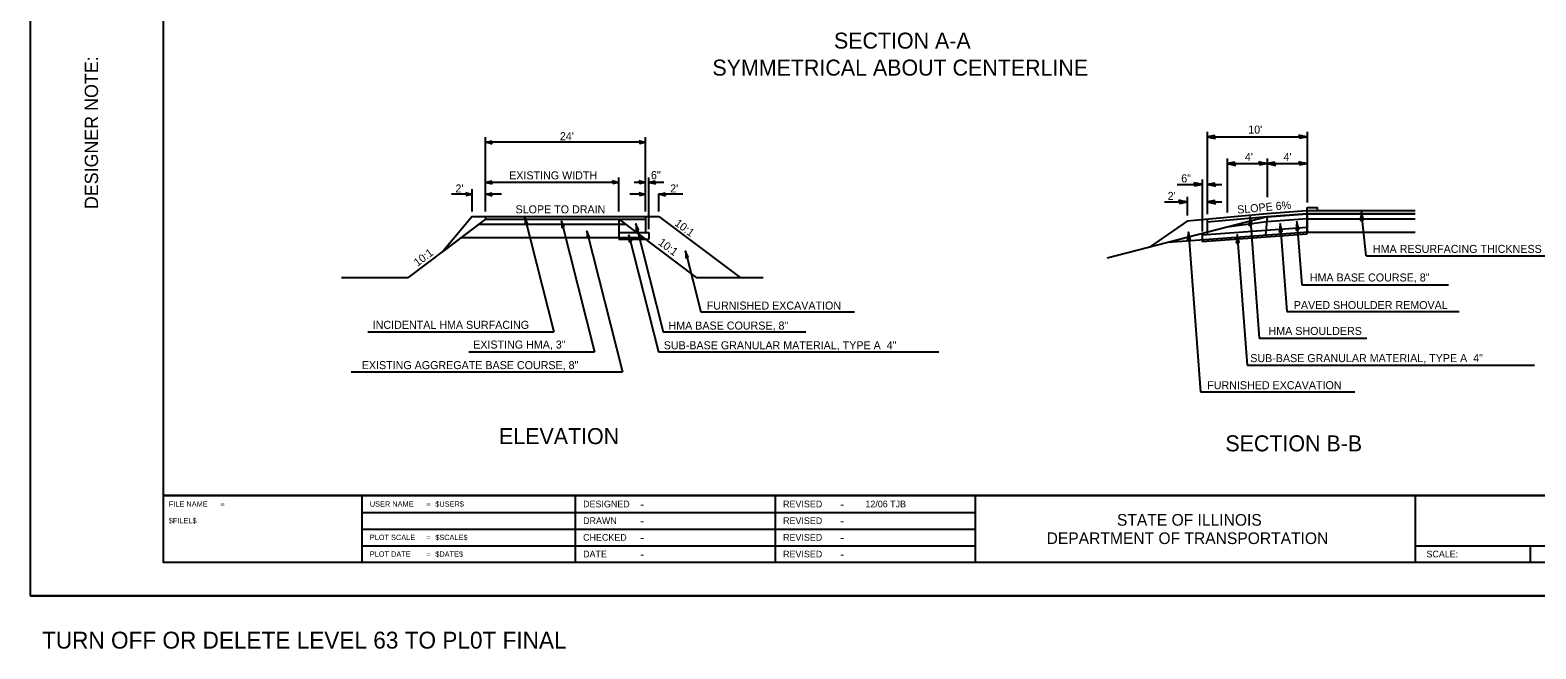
# Model space of a CAD drawing. Extents: x 998471 to 999151, y 942911 to 943367.
# Drawn here: x 998470.5 to 998922.2, y 942911.5 to 943096.9 of the extents above; entities that cross this region are included whole.
import ezdxf

# ---------------------------------------------------------------- set-up
doc = ezdxf.new("R2010")
doc.units = 0
for name, color, linetype in [('Design_EX_Roadway Dimensions', 7, 'Continuous'), ('Design_EX_Roadway Notes', 7, 'Continuous'), ('Design_PR_Roadway Notes', 7, 'Continuous'), ('Level 29', 7, 'Continuous'), ('Level 3', 7, 'Continuous'), ('Level 50', 7, 'Continuous'), ('Level 63', 7, 'Continuous'), ('Sheets_50 Reference Boundary', 7, 'Continuous'), ('Sheets_General Details', 7, 'Continuous'), ('Sheets_Printer Plotting Border', 7, 'Continuous'), ('Topo_Curb and Gutter', 7, 'Continuous'), ('Topo_EOP', 7, 'Continuous')]:
    doc.layers.add(name, color=color, linetype=linetype)

msp = doc.modelspace()

# ---------------------------------------------------------------- linework, layer by layer
at = {"layer": 'Design_EX_Roadway Notes'}
for p, q in [((998618.94, 943040.68), (998627.61, 943006.47)), ((998629.9, 943039.63), (998639.82, 943000.47)), ((998836.46, 943040.91), (998839.24, 943004.52)), ((998850.54, 943039.42), (998851.98, 943020.52)), ((998871.27, 943029.21), (998869.86, 943042.31)), ((998637.49, 943036.67), (998648.19, 942994.47)), ((998650.14, 943035.41), (998658.99, 943000.47)), ((998652.25, 943038.78), (998660.44, 943006.47)), ((998817.97, 943036.37), (998821.62, 942988.52)), ((998832.62, 943035.53), (998835.6, 942996.52)), ((998845.5, 943038.83), (998847.5, 943012.52)), ((998667.13, 943030.6), (998671.72, 943012.47)), ((998871.27, 943029.21), (998929.56, 943029.21)), ((998851.98, 943020.52), (998895.97, 943020.52)), ((998671.72, 943012.47), (998717.83, 943012.47)), ((998847.5, 943012.52), (998899.19, 943012.52)), ((998571.82, 943006.47), (998627.61, 943006.47)), ((998660.44, 943006.47), (998703.24, 943006.47)), ((998839.24, 943004.52), (998871.5, 943004.52)), ((998602.09, 943000.47), (998639.82, 943000.47)), ((998658.99, 943000.47), (998743.1, 943000.47)), ((998566.77, 942994.47), (998648.19, 942994.47)), ((998835.6, 942996.52), (998921.75, 942996.52)), ((998821.62, 942988.52), (998867.93, 942988.52))]:
    msp.add_line(p, q, dxfattribs=at)
for points in [[(998619.03, 943038.64), (998619.36, 943038.89), (998619.7, 943039.04), (998619.36, 943039.76), (998618.94, 943040.68), (998619.02, 943039.6)], [(998629.99, 943037.59), (998630.32, 943037.84), (998630.66, 943037.99), (998630.32, 943038.7), (998629.91, 943039.63), (998629.98, 943038.55)], [(998836.13, 943038.37), (998836.59, 943038.61), (998837.05, 943038.73), (998836.77, 943039.68), (998836.46, 943040.91), (998836.32, 943039.56)], [(998850.21, 943036.89), (998850.67, 943037.13), (998851.12, 943037.24), (998850.85, 943038.19), (998850.54, 943039.42), (998850.4, 943038.08)], [(998869.53, 943039.78), (998870, 943040.02), (998870.45, 943040.13), (998870.17, 943041.08), (998869.86, 943042.31), (998869.72, 943040.96)], [(998637.58, 943034.63), (998637.91, 943034.88), (998638.25, 943035.04), (998637.91, 943035.75), (998637.49, 943036.67), (998637.57, 943035.59)], [(998650.23, 943033.37), (998650.56, 943033.62), (998650.9, 943033.77), (998650.56, 943034.48), (998650.14, 943035.41), (998650.22, 943034.33)], [(998652.34, 943036.74), (998652.67, 943036.99), (998653.01, 943037.15), (998652.66, 943037.86), (998652.25, 943038.78), (998652.33, 943037.7)], [(998817.64, 943033.84), (998818.1, 943034.08), (998818.55, 943034.19), (998818.28, 943035.14), (998817.97, 943036.37), (998817.83, 943035.03)], [(998832.29, 943033), (998832.76, 943033.24), (998833.21, 943033.35), (998832.94, 943034.3), (998832.62, 943035.53), (998832.48, 943034.18)], [(998845.17, 943036.3), (998845.63, 943036.54), (998846.08, 943036.65), (998845.81, 943037.6), (998845.5, 943038.83), (998845.36, 943037.48)], [(998667.21, 943028.56), (998667.55, 943028.81), (998667.89, 943028.97), (998667.54, 943029.68), (998667.13, 943030.6), (998667.2, 943029.52)]]:
    msp.add_lwpolyline(points, close=True, dxfattribs=at)
at = {"layer": 'Level 29'}
for p, q in [((998603.15, 943041.06), (998594.32, 943030.56)), ((998607.15, 943040.19), (998594.32, 943030.56)), ((998603.15, 943041.06), (998659.15, 943041.06)), ((998607.15, 943041.06), (998607.15, 943040.19)), ((998607.15, 943040.19), (998655.15, 943040.19)), ((998647.15, 943040.19), (998647.15, 943034.19)), ((998655.15, 943041.06), (998655.15, 943036.19)), ((998659.15, 943041.06), (998683.53, 943022.78)), ((998817.59, 943039.64), (998806.31, 943031.79)), ((998841.51, 943041.84), (998817.59, 943039.64)), ((998841.59, 943040.97), (998823.59, 943039.31)), ((998823.59, 943040.19), (998823.59, 943035.62)), ((998853.53, 943042.73), (998841.53, 943041.84)), ((998841.59, 943040.97), (998853.59, 943041.85)), ((998853.59, 943035.84), (998853.59, 943042.73)), ((998885.97, 943042.73), (998853.59, 943042.73)), ((998885.97, 943041.85), (998853.59, 943041.85)), ((998647.15, 943036.19), (998656.15, 943036.19)), ((998656.15, 943036.19), (998656.15, 943034.19)), ((998822.09, 943035.51), (998853.59, 943037.84)), ((998822.09, 943033.51), (998853.59, 943035.84)), ((998822.09, 943035.51), (998822.09, 943033.51)), ((998647.15, 943034.19), (998656.15, 943034.19))]:
    msp.add_line(p, q, dxfattribs=at)
msp.add_lwpolyline([(998853.59, 943043.73), (998856.59, 943043.73), (998856.59, 943042.73), (998853.59, 943042.73)], close=True, dxfattribs=at)
at = {"layer": 'Level 3'}
for p, q in [((998823.59, 943066.37), (998823.59, 943041.69)), ((998853.59, 943066.37), (998853.59, 943045.23)), ((998607.15, 943042.56), (998607.15, 943064.75)), ((998655.15, 943063.25), (998607.15, 943063.25)), ((998655.15, 943042.56), (998655.15, 943064.75)), ((998823.59, 943064.87), (998853.59, 943064.87)), ((998829.59, 943058.37), (998829.59, 943042.24)), ((998841.59, 943058.37), (998841.59, 943046.79)), ((998647.15, 943042.56), (998647.15, 943052.75)), ((998656.15, 943037.18), (998656.15, 943052.75)), ((998829.59, 943056.87), (998841.59, 943056.87)), ((998841.59, 943056.87), (998853.59, 943056.87)), ((998603.15, 943042.56), (998603.15, 943049.17)), ((998647.15, 943051.25), (998607.15, 943051.25)), ((998655.15, 943051.25), (998651.72, 943051.25)), ((998660.57, 943051.25), (998656.15, 943051.25)), ((998814.56, 943050.63), (998822.09, 943050.63)), ((998822.09, 943052.13), (998822.09, 943036.52)), ((998823.59, 943050.63), (998827.98, 943050.63)), ((998603.15, 943047.67), (998596.96, 943047.67)), ((998611.9, 943047.67), (998607.15, 943047.67)), ((998655.15, 943047.67), (998650.39, 943047.67)), ((998659.15, 943042.56), (998659.15, 943047.67)), ((998666.27, 943047.67), (998659.15, 943047.67)), ((998810.76, 943045.38), (998817.59, 943045.38)), ((998817.59, 943046.88), (998817.59, 943041.31)), ((998823.59, 943045.38), (998827.98, 943045.38))]:
    msp.add_line(p, q, dxfattribs=at)
for points in [[(998609.15, 943062.83), (998608.98, 943063.21), (998608.92, 943063.58), (998608.15, 943063.42), (998607.15, 943063.25), (998608.21, 943063.05)], [(998653.15, 943063.67), (998653.31, 943063.28), (998653.37, 943062.91), (998654.15, 943063.07), (998655.15, 943063.25), (998654.08, 943063.44)], [(998826.09, 943064.35), (998825.89, 943064.83), (998825.81, 943065.29), (998824.85, 943065.09), (998823.6, 943064.87), (998824.93, 943064.63)], [(998851.09, 943065.4), (998851.3, 943064.92), (998851.38, 943064.46), (998852.34, 943064.66), (998853.59, 943064.87), (998852.26, 943065.12)], [(998832.09, 943056.35), (998831.89, 943056.83), (998831.81, 943057.29), (998830.84, 943057.09), (998829.59, 943056.87), (998830.93, 943056.63)], [(998839.09, 943057.4), (998839.3, 943056.92), (998839.38, 943056.46), (998840.34, 943056.66), (998841.59, 943056.87), (998840.26, 943057.12)], [(998844.09, 943056.35), (998843.89, 943056.83), (998843.81, 943057.29), (998842.84, 943057.09), (998841.59, 943056.87), (998842.93, 943056.63)], [(998851.09, 943057.4), (998851.3, 943056.92), (998851.38, 943056.46), (998852.34, 943056.66), (998853.59, 943056.87), (998852.26, 943057.12)], [(998609.15, 943050.83), (998608.98, 943051.21), (998608.92, 943051.58), (998608.15, 943051.42), (998607.15, 943051.25), (998608.21, 943051.05)], [(998645.15, 943051.67), (998645.31, 943051.28), (998645.37, 943050.91), (998646.15, 943051.07), (998647.15, 943051.25), (998646.08, 943051.44)], [(998653.15, 943051.67), (998653.31, 943051.28), (998653.37, 943050.91), (998654.15, 943051.07), (998655.15, 943051.25), (998654.08, 943051.44)], [(998658.15, 943050.83), (998657.98, 943051.21), (998657.92, 943051.58), (998657.15, 943051.42), (998656.15, 943051.25), (998657.21, 943051.05)], [(998819.59, 943051.15), (998819.8, 943050.67), (998819.88, 943050.21), (998820.84, 943050.41), (998822.09, 943050.63), (998820.76, 943050.87)], [(998826.09, 943050.11), (998825.89, 943050.59), (998825.81, 943051.05), (998824.84, 943050.84), (998823.59, 943050.63), (998824.93, 943050.39)], [(998601.15, 943048.08), (998601.31, 943047.7), (998601.37, 943047.33), (998602.15, 943047.49), (998603.15, 943047.67), (998602.08, 943047.86)], [(998609.15, 943047.25), (998608.98, 943047.63), (998608.92, 943048), (998608.15, 943047.84), (998607.15, 943047.67), (998608.21, 943047.47)], [(998653.15, 943048.08), (998653.31, 943047.7), (998653.37, 943047.33), (998654.15, 943047.49), (998655.15, 943047.67), (998654.08, 943047.86)], [(998661.15, 943047.25), (998660.98, 943047.63), (998660.92, 943048), (998660.15, 943047.84), (998659.15, 943047.67), (998660.21, 943047.47)], [(998815.1, 943045.9), (998815.3, 943045.42), (998815.38, 943044.96), (998816.35, 943045.16), (998817.6, 943045.38), (998816.26, 943045.62)], [(998826.09, 943044.85), (998825.89, 943045.33), (998825.81, 943045.79), (998824.85, 943045.59), (998823.6, 943045.38), (998824.93, 943045.13)]]:
    msp.add_lwpolyline(points, close=True, dxfattribs=at)
at = {"layer": 'Sheets_50 Reference Boundary'}
msp.add_lwpolyline([(998510.51, 943357.37), (999140.51, 943357.37), (999140.51, 942957.37), (998510.51, 942957.37)], close=True, dxfattribs=at)
at = {"layer": 'Sheets_General Details'}
for p, q in [((998470.51, 943367.37), (998470.51, 942927.37)), ((998510.51, 942957.37), (999140.51, 942957.37)), ((998570, 942957.37), (998570, 942937.37)), ((998634, 942957.37), (998634, 942937.37)), ((998694, 942957.37), (998694, 942937.37)), ((998754, 942957.37), (998754, 942937.37)), ((998886, 942957.37), (998886, 942937.37)), ((998570, 942952.37), (998754, 942952.37)), ((998570, 942947.37), (998754, 942947.37)), ((998570, 942942.37), (998754, 942942.37)), ((998886, 942942.37), (999040, 942942.37)), ((998920.51, 942942.37), (998920.51, 942937.37)), ((999150.51, 942927.37), (998470.51, 942927.37))]:
    msp.add_line(p, q, dxfattribs=at)
msp.add_lwpolyline([(998510.51, 943357.37), (999140.51, 943357.37), (999140.51, 942937.37), (998510.51, 942937.37)], close=True, dxfattribs=at)
at = {"layer": 'Sheets_Printer Plotting Border'}
msp.add_lwpolyline([(998470.51, 942927.37), (999150.51, 942927.37), (999150.51, 943367.37), (998470.51, 943367.37)], close=True, dxfattribs=at)
at = {"layer": 'Topo_Curb and Gutter'}
for p, q in [((998841.59, 943040.97), (998793.65, 943028.5)), ((998841.45, 943039.45), (998829.59, 943037.85)), ((998841.59, 943040.97), (998841.07, 943035.41)), ((998853.7, 943040.36), (998841.45, 943039.45)), ((998853.59, 943041.85), (998841.59, 943040.97)), ((998853.59, 943041.85), (998853.59, 943036.35)), ((998853.59, 943041.85), (998885.97, 943041.85)), ((998853.59, 943040.35), (998885.97, 943040.35)), ((998854, 943036.37), (998811.94, 943033.26)), ((998853.59, 943036.35), (998885.97, 943036.35))]:
    msp.add_line(p, q, dxfattribs=at)
at = {"layer": 'Topo_EOP'}
for p, q in [((998607.15, 943040.19), (998583.93, 943022.78)), ((998607.15, 943040.19), (998647.15, 943040.19)), ((998647.15, 943040.19), (998670.36, 943022.78)), ((998599.81, 943034.69), (998654.48, 943034.69)), ((998605.15, 943038.69), (998649.15, 943038.69)), ((998563.92, 943022.78), (998583.93, 943022.78)), ((998670.36, 943022.78), (998690.37, 943022.78))]:
    msp.add_line(p, q, dxfattribs=at)

# ---------------------------------------------------------------- texts
at = {"layer": 'Design_EX_Roadway Dimensions'}
for s, p in [("10'", (998835.93, 943065.87)), ("4'", (998834.91, 943057.67)), ("4'", (998846.5, 943057.67)), ('6"', (998815.81, 943051.24)), ("2'", (998811.75, 943045.99))]:
    msp.add_text(s, height=2.4, dxfattribs=at).set_placement(p)
at = {"layer": 'Design_EX_Roadway Notes'}
msp.add_text('SLOPE 6%', height=2.4, rotation=5.2397, dxfattribs=at).set_placement((998832.71, 943041.87))
for s, p in [('HMA RESURFACING THICKNESS', (998873.32, 943030.11)), ('HMA BASE COURSE, 8"', (998854.39, 943021.55)), ('PAVED SHOULDER REMOVAL', (998849.58, 943013.29)), ('HMA SHOULDERS', (998842.01, 943005.53)), ('SUB-BASE GRANULAR MATERIAL, TYPE A  4"', (998836.52, 942997.39)), ('FURNISHED EXCAVATION', (998823.61, 942989.28))]:
    msp.add_text(s, height=2.4, dxfattribs=at).set_placement(p)
at = {"layer": 'Design_PR_Roadway Notes'}
for s, p in [('SECTION A-A', (998711.65, 943091.33)), ('SYMMETRICAL ABOUT CENTERLINE', (998675.19, 943083.24)), ('ELEVATION', (998611.18, 942972.81)), ('SECTION B-B', (998829.07, 942970.65))]:
    msp.add_text(s, height=4.8, dxfattribs=at).set_placement(p)
at = {"layer": 'Level 50'}
for s, p in [("24'", (998629.43, 943063.89)), ('EXISTING WIDTH', (998614.22, 943052.15)), ('6"', (998656.75, 943052.22)), ("2'", (998598.11, 943048.23)), ("2'", (998662.52, 943048.23)), ('SLOPE TO DRAIN', (998616.13, 943041.96)), ('FURNISHED EXCAVATION', (998673.48, 943013.14)), ('INCIDENTAL HMA SURFACING', (998573.29, 943007.36)), ('HMA BASE COURSE, 8"', (998662.02, 943007.14)), ('EXISTING HMA, 3"', (998603.42, 943001.45)), ('SUB-BASE GRANULAR MATERIAL, TYPE A  4"', (998660.59, 943001.23)), ('EXISTING AGGREGATE BASE COURSE, 8"', (998569.99, 942995.29))]:
    msp.add_text(s, height=2.4, dxfattribs=at).set_placement(p)
for rotation, p in [(323.1301, (998663.64, 943038.57)), (36.8699, (998586.71, 943025.95)), (323.1301, (998658.72, 943032.79))]:
    msp.add_text('10:1', height=2.4, rotation=rotation, dxfattribs=at).set_placement(p)
at = {"layer": 'Level 63'}
msp.add_text('DESIGNER NOTE:', height=4, rotation=90, dxfattribs=at).set_placement((998490.89, 943043.24))
msp.add_text('TURN OFF OR DELETE LEVEL 63 TO PL0T FINAL', height=5.0659, dxfattribs=at).set_placement((998474.08, 942911.54))
at = {"layer": 'Sheets_General Details'}
for s, p in [('FILE NAME', (998512.11, 942954.07)), ('=', (998527.56, 942954.07)), ('USER NAME', (998572.4, 942954.07)), ('=', (998589.35, 942954.07)), ('$USER$', (998592.04, 942954.07)), ('$FILEL$', (998512.11, 942949.07)), ('PLOT SCALE', (998572.4, 942944.07)), ('=', (998589.35, 942944.07)), ('$SCALE$', (998592.04, 942944.07)), ('PLOT DATE', (998572.4, 942939.07)), ('=', (998589.35, 942939.07)), ('$DATE$', (998592.04, 942939.07))]:
    msp.add_text(s, height=1.6, rotation=360, dxfattribs=at).set_placement(p)
for s, height, p in [('DESIGNED', 2, (998636.4, 942953.87)), ('-', 2.8, (998653.48, 942953.47)), ('REVISED', 2, (998696.39, 942953.87)), ('-', 2.8, (998713.48, 942953.47)), ('12/06 TJB', 2, (998721.08, 942953.87)), ('DRAWN', 2, (998636.4, 942948.87)), ('-', 2.8, (998653.48, 942948.47)), ('REVISED', 2, (998696.39, 942948.87)), ('-', 2.8, (998713.48, 942948.47)), ('STATE OF ILLINOIS', 3.5, (998796.54, 942948.37)), ('CHECKED', 2, (998636.4, 942943.87)), ('-', 2.8, (998653.48, 942943.47)), ('REVISED', 2, (998696.39, 942943.87)), ('-', 2.8, (998713.48, 942943.47)), ('DEPARTMENT OF TRANSPORTATION', 3.5, (998775.44, 942942.87)), ('DATE', 2, (998636.4, 942938.87)), ('REVISED', 2, (998696.39, 942938.87)), ('SCALE:          ', 2, (998889.38, 942938.87)), ('-', 2.8, (998653.48, 942938.47)), ('-', 2.8, (998713.48, 942938.47))]:
    msp.add_text(s, height=height, dxfattribs=at).set_placement(p)

doc.saveas('drawing.dxf')
